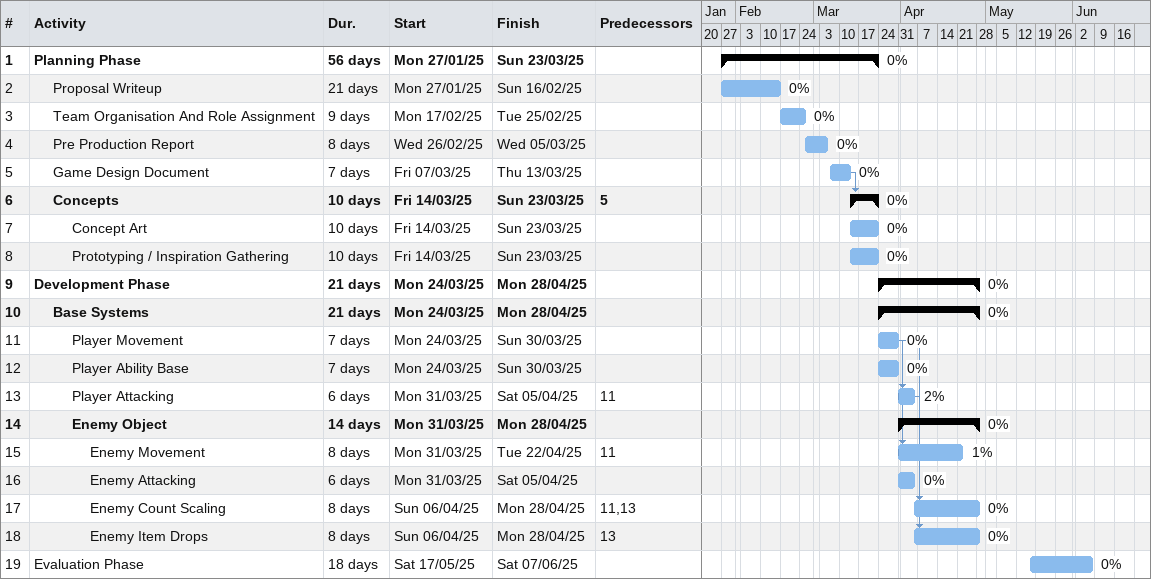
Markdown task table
| ID | Level | Task | Duration | Start | Finish | Predecessors | % complete |
|---|---|---|---|---|---|---|---|
| 1 | 1 | **Planning Phase** | 56d | 2025-01-27 | 2025-03-23 |  | 0 |
| 2 | 2 | Proposal Writeup | 21d | 2025-01-27 | 2025-02-16 |  | 0 |
| 3 | 2 | Team Organisation And Role Assignment | 9d | 2025-02-17 | 2025-02-25 |  | 0 |
| 4 | 2 | Pre Production Report | 8d | 2025-02-26 | 2025-03-05 |  | 0 |
| 5 | 2 | Game Design Document | 7d | 2025-03-07 | 2025-03-13 |  | 0 |
| 6 | 2 | **Concepts** | 10d | 2025-03-14 | 2025-03-23 | 5 | 0 |
| 7 | 3 | Concept Art | 10d | 2025-03-14 | 2025-03-23 |  | 0 |
| 8 | 3 | Prototyping / Inspiration Gathering | 10d | 2025-03-14 | 2025-03-23 |  | 0 |
| 9 | 1 | **Development Phase** | 21d | 2025-03-24 | 2025-04-28 |  | 0 |
| 10 | 2 | **Base Systems** | 21d | 2025-03-24 | 2025-04-28 |  | 0 |
| 11 | 3 | Player Movement | 7d | 2025-03-24 | 2025-03-30 |  | 0 |
| 12 | 3 | Player Ability Base | 7d | 2025-03-24 | 2025-03-30 |  | 0 |
| 13 | 3 | Player Attacking | 6d | 2025-03-31 | 2025-04-05 | 11 | 2 |
| 14 | 3 | **Enemy Object** | 14d | 2025-03-31 | 2025-04-28 |  | 0 |
| 15 | 4 | Enemy Movement | 8d | 2025-03-31 | 2025-04-22 | 11 | 1 |
| 16 | 4 | Enemy Attacking | 6d | 2025-03-31 | 2025-04-05 |  | 0 |
| 17 | 4 | Enemy Count Scaling | 8d | 2025-04-06 | 2025-04-28 | 11, 13 | 0 |
| 18 | 4 | Enemy Item Drops | 8d | 2025-04-06 | 2025-04-28 | 13 | 0 |
| 19 | 1 | Evaluation Phase | 18d | 2025-05-17 | 2025-06-07 |  | 0 |
